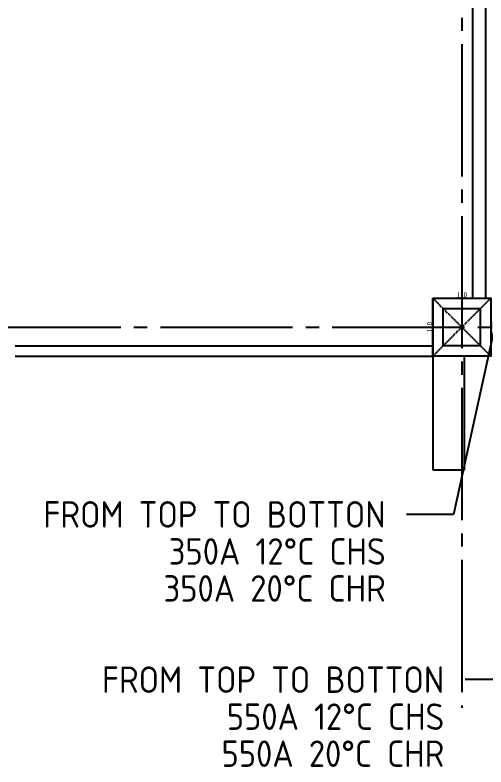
# Model space of a CAD drawing. Extents: x -3080 to 28500, y -1326 to 31609.
# Drawn here: x 955 to 1846, y -832 to 590 of the extents above; entities that cross this region are included whole.
import ezdxf
from ezdxf.enums import TextEntityAlignment as Align

# ---------------------------------------------------------------- set-up
doc = ezdxf.new("R2010")
doc.units = 0
doc.header["$LTSCALE"] = 100
doc.linetypes.add('X-S-FAB-L05$0$COL-CEN-LIN', pattern=[3.25, 2.5, -0.25, 0.25, -0.25])
doc.linetypes.add('X-S-FAB-L05$0$HIDDEN', pattern=[0.4, 0.3, -0.1])
for name, color, linetype in [('0-xref', 8, 'Continuous'), ('188K-SM-07-F10-MECH-CR PIPE-Y2257103$0$00_AC_CHS_12℃', 4, 'Continuous'), ('X-S-FAB-L05$0$BEAM', 8, 'Continuous'), ('X-S-FAB-L05$0$BLOCK', 8, 'Continuous'), ('X-S-FAB-L05$0$CCL', 8, 'X-S-FAB-L05$0$COL-CEN-LIN'), ('X-S-FAB-L05$0$COL', 8, 'Continuous'), ('X-S-FAB-L05$0$COL-S', 8, 'Continuous'), ('X-S-FAB-L05$0$WALL-RC', 8, 'Continuous')]:
    doc.layers.add(name, color=color, linetype=linetype)
doc.styles.add('188K-SM-07-F10-MECH-CR PIPE-Y2257103$0$XFM1P20-200k$0$$0$aa-txt', font='isocp.shx', dxfattribs={"bigfont": 'chineset.shx'})
doc.styles.add('X-S-FAB-L05$0$DIM', font='', dxfattribs={"width": 0.8})
doc.styles.get('X-S-FAB-L05$0$DIM').set_extended_font_data('MingLiU')
doc.dimstyles.new('188K-SM-07-F10-MECH-CR PIPE-Y2257103$0$XFM1P20-200k$0$$0$adim-200', dxfattribs={"dimscale": 200, "dimtxt": 0.3, "dimasz": 2.5, "dimexe": 0.1, "dimexo": 0.5, "dimgap": 0.15, "dimtad": 0, "dimdec": 4, "dimzin": 3, "dimdsep": 46, "dimtxsty": '188K-SM-07-F10-MECH-CR PIPE-Y2257103$0$XFM1P20-200k$0$$0$aa-txt', "dimcen": 2.5, "dimclrd": 256, "dimclre": 256, "dimclrt": 256, "dimadec": 0, "dimazin": 0, "dimtfac": 1, "dimtdec": 4, "dimtmove": 0, "dimatfit": 3, "dimfxl": 1, "dimtolj": 1, "dimtzin": 0, "dimarcsym": 0})
doc.dimstyles.new('X-S-FAB-L05$0$JJP_005_defpoint', dxfattribs={"dimtxt": 20, "dimasz": 0.5, "dimexe": 0.5, "dimexo": 0.5, "dimgap": 0.5, "dimtad": 1, "dimdsep": 46, "dimtxsty": 'X-S-FAB-L05$0$DIM', "dimblk": 'X-S-FAB-L05$0$_None', "dimcen": 10, "dimclrd": 256, "dimclre": 256, "dimclrt": 256, "dimadec": 0, "dimazin": 0, "dimtfac": 1, "dimtix": 1, "dimtmove": 2, "dimatfit": 3, "dimldrblk": 'X-S-FAB-L05$0$_None', "dimfxl": 0.5, "dimtolj": 1, "dimtzin": 0, "dimarcsym": 0})

# ---------------------------------------------------------------- blocks, each defined once
blk = doc.blocks.new('*D174')
at = {"layer": 'DefPoints', "lineweight": -2, "transparency": 16777216}
blk.add_line((0, 0), (110, 0), dxfattribs=at)
at = {"layer": 'DefPoints', "color": 0, "transparency": 16777216}
for p in [(0, 0), (110, 0), (110, 0)]:
    blk.add_point(p, dxfattribs=at)
at = {"layer": 'DefPoints', "transparency": 16777216, "insert": (55, 6.1), "char_height": 10, "attachment_point": 5, "style": 'X-S-FAB-L05$0$DIM'}
blk.add_mtext('\\A1;110', dxfattribs=at)
blk = doc.blocks.new('X-S-FAB-L05$0$_None')
blk = doc.blocks.new('*D175')
at = {"layer": 'DefPoints', "lineweight": -2, "transparency": 16777216}
blk.add_line((0, 0), (0, -110), dxfattribs=at)
at = {"layer": 'DefPoints', "color": 0, "transparency": 16777216}
for p in [(0, 0), (0, -110), (0, -110)]:
    blk.add_point(p, dxfattribs=at)
at = {"layer": 'DefPoints', "transparency": 16777216, "insert": (-6.1, -55), "char_height": 10, "attachment_point": 5, "rotation": 90, "style": 'X-S-FAB-L05$0$DIM'}
blk.add_mtext('\\A1;110', dxfattribs=at)
blk = doc.blocks.new('*U59')
at = {"layer": 'DefPoints', "linetype": 'X-S-FAB-L05$0$HIDDEN', "ltscale": 0.1}
for p, q in [((110, 0), (0, -110)), ((0, 0), (110, -110))]:
    blk.add_line(p, q, dxfattribs=at)
at = {"layer": 'X-S-FAB-L05$0$COL', "ltscale": 0.1}
blk.add_lwpolyline([(0, 0), (110, 0), (110, -110), (0, -110)], close=True, dxfattribs=at)
at = {"layer": 'DefPoints'}
dim = blk.add_linear_dim(base=(0, -110), p1=(0, 0), p2=(0, -110), angle=90, dimstyle='X-S-FAB-L05$0$JJP_005_defpoint', override={"dimtxt": 10}, dxfattribs=at)
dim.commit()
dim.dimension.update_dxf_attribs({"geometry": '*D175', "text_midpoint": (-6.067, -55)})
dim = blk.add_linear_dim(base=(110, 0), p1=(0, 0), p2=(110, 0), dimstyle='X-S-FAB-L05$0$JJP_005_defpoint', override={"dimtxt": 10}, dxfattribs=at)
dim.commit()
dim.dimension.update_dxf_attribs({"geometry": '*D174', "text_midpoint": (55, 6.067)})
blk = doc.blocks.new('X-S-FAB-L05$0$FAB2-L05')
at = {"layer": 'X-S-FAB-L05$0$CCL'}
for p, q in [((-24360, 11005), (-24360, 0)), ((-26880, 720), (1210, 720))]:
    blk.add_line(p, q, dxfattribs=at)
at = {"layer": 'X-S-FAB-L05$0$COL-S'}
blk.add_lwpolyline([(-24395, 755), (-24325, 755), (-24325, 685), (-24395, 685)], close=True, dxfattribs=at)
at = {"layer": 'X-S-FAB-L05$0$BEAM'}
blk.add_blockref('*U59', (-24415, 775), dxfattribs=at)
blk = doc.blocks.new('X-S-FAB-L05')
at = {"layer": 'X-S-FAB-L05$0$COL-S'}
blk.add_lwpolyline([(1765, 35), (1835, 35), (1835, -35), (1765, -35)], close=True, dxfattribs=at)
at = {"layer": 'X-S-FAB-L05$0$WALL-RC'}
for p, q in [((1820, 1445), (1820, 55)), ((1845, 1445), (1845, 55)), ((955, -35), (1745, -35)), ((955, -55), (1745, -55)), ((1745, -55), (1745, -270)), ((1805, -270), (1805, -55)), ((1745, -270), (1805, -270))]:
    blk.add_line(p, q, dxfattribs=at)
at = {"layer": 'X-S-FAB-L05$0$BEAM'}
blk.add_blockref('*U59', (1745, 55), dxfattribs=at)
at = {"layer": 'X-S-FAB-L05$0$BLOCK'}
blk.add_blockref('X-S-FAB-L05$0$FAB2-L05', (26160, -720), dxfattribs=at)
blk = doc.blocks.new('188K-SM-07-F10-MECH-CR PIPE-Y2257103')
at = {"layer": '188K-SM-07-F10-MECH-CR PIPE-Y2257103$0$00_AC_CHS_12℃', "ltscale": 1000, "style": '188K-SM-07-F10-MECH-CR PIPE-Y2257103$0$XFM1P20-200k$0$$0$aa-txt'}
for s, p in [('FROM TOP TO BOTTON', (1656.065, -353.999, 0)), ('350A 12%%DC CHS', (1656.065, -423.999, 0)), ('350A 20%%DC CHR', (1656.065, -493.999, 0)), ('FROM TOP TO BOTTON', (1766.855, -666.423, 0)), ('550A 12%%DC CHS', (1766.855, -736.423, 0)), ('550A 20%%DC CHR', (1766.855, -806.423, 0))]:
    blk.add_text(s, height=50, dxfattribs=at).set_placement(p, align=Align.MIDDLE_RIGHT)
at = {"layer": '188K-SM-07-F10-MECH-CR PIPE-Y2257103$0$00_AC_CHS_12℃', "ltscale": 1000}
for points in [[(1871.988, 44.685, 0), (1784.176, -353.999, 0), (1695.554, -353.999, 0)], [(1958.244, -380.055, 0), (1894.967, -666.423, 0), (1806.344, -666.423, 0)]]:
    blk.add_leader(points, dimstyle='188K-SM-07-F10-MECH-CR PIPE-Y2257103$0$XFM1P20-200k$0$$0$adim-200', override={"dimscale": 5, "dimasz": 10}, dxfattribs=at)

msp = doc.modelspace()

# ---------------------------------------------------------------- block references
at = {"layer": '0-xref'}
msp.add_blockref('X-S-FAB-L05', (0, 0), dxfattribs=at)

# ---------------------------------------------------------------- next in the draw order: block references
msp.add_blockref('188K-SM-07-F10-MECH-CR PIPE-Y2257103', (0, 0), dxfattribs=at)

doc.saveas('drawing.dxf')
